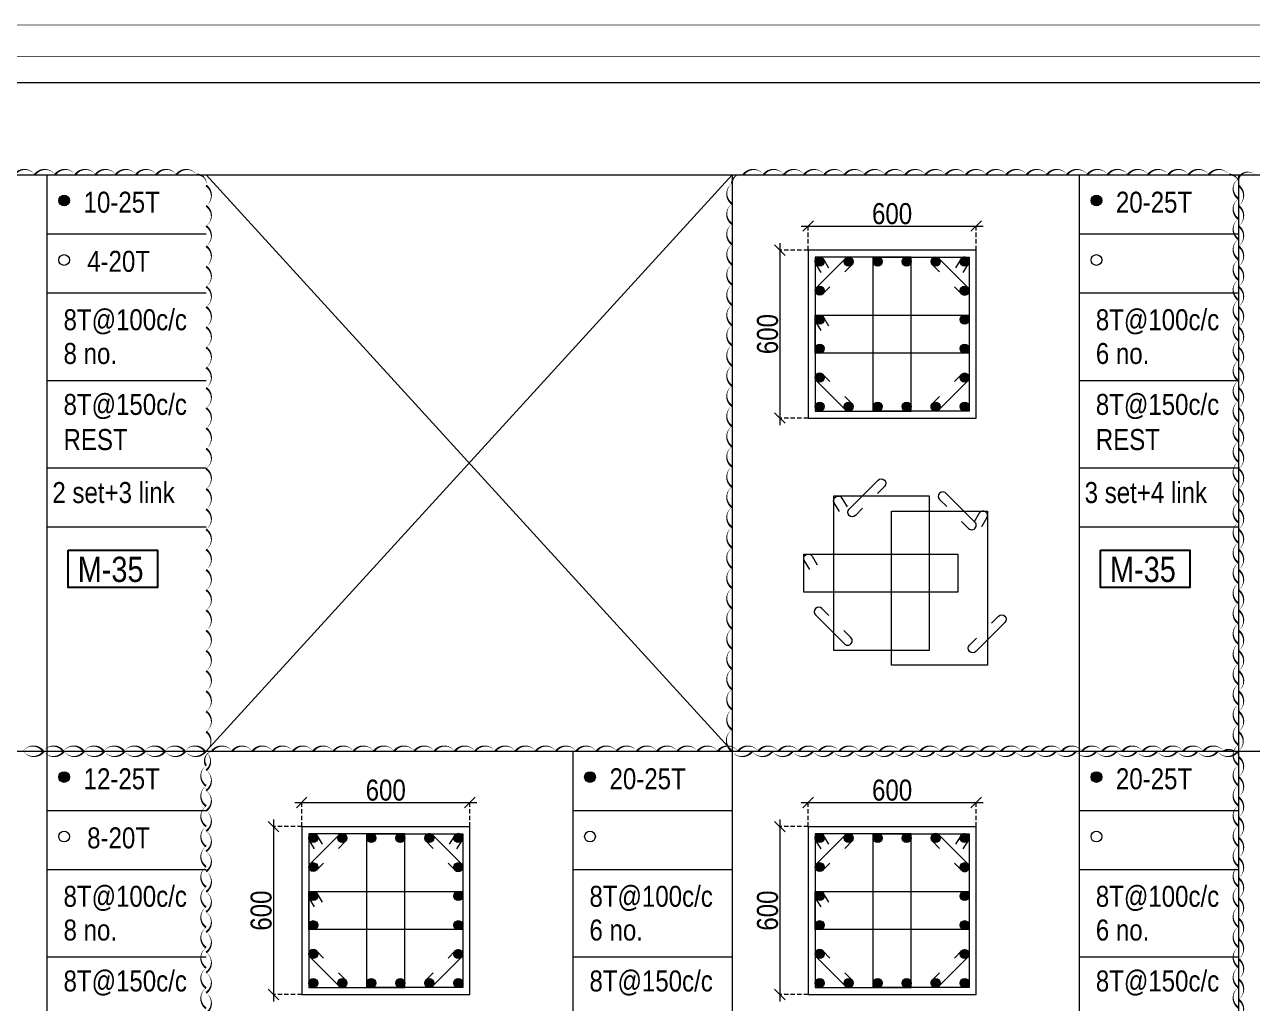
# Model space of a CAD drawing. Header units: millimetres. Extents: x 1112055 to 3390982, y -148532 to 766891.
# Drawn here: x 2247999 to 2265539, y 664612 to 678602 of the extents above; entities that cross this region are included whole.
import ezdxf
from ezdxf.enums import TextEntityAlignment as Align

# ---------------------------------------------------------------- set-up
doc = ezdxf.new("R2010")
doc.units = ezdxf.units.MM
doc.header["$PDMODE"] = 35
doc.header["$PDSIZE"] = -25
doc.linetypes.add('DASHED2', pattern=[0.375, 0.25, -0.125])
doc.linetypes.add('Hidden', pattern=[9.525, 6.35, -3.175])
for name, color, linetype, lineweight in [('B COL. SIZE DIM', 220, 'Continuous', 25), ('B COLSCH', 204, 'Continuous', 20), ('B COLUMN', 1, 'Hidden', 9), ('B P.C.C', 251, 'Continuous', 0), ('B STEEL', 34, 'Continuous', 15), ('B TITLE BLOCK', 250, 'Continuous', 0)]:
    doc.layers.add(name, color=color, linetype=linetype, lineweight=lineweight)
doc.layers.add('B TEXT', color=7, linetype='Continuous')
doc.styles.add('dim inside', font='romans.shx', dxfattribs={"width": 0.8, "height": 125})
doc.styles.add('SWINC', font='swissc.ttf')
doc.dimstyles.new('dim inside', dxfattribs={"dimtxt": 125, "dimasz": 100, "dimexe": 0, "dimexo": 0, "dimgap": 10, "dimtad": 0, "dimdec": 0, "dimzin": 0, "dimdsep": 46, "dimtxsty": 'dim inside', "dimblk": 'SMALL', "dimcen": 0.09, "dimadec": 0, "dimazin": 0, "dimtfac": 1, "dimtdec": 0, "dimtofl": 0, "dimtmove": 0, "dimatfit": 3, "dimfxl": 1, "dimtolj": 1, "dimtzin": 0, "dimarcsym": 2})

# ---------------------------------------------------------------- blocks, each defined once
blk = doc.blocks.new('_Oblique')
at = {"color": 0, "linetype": 'ByBlock', "lineweight": -2}
blk.add_line((-0.5, -0.5), (0.5, 0.5), dxfattribs=at)
blk = doc.blocks.new('*D3234')
at = {"layer": 'B COL. SIZE DIM', "color": 250, "lineweight": 9, "ltscale": 250, "transparency": 16777216}
blk.add_line((2251859, 667484), (2254459, 667484), dxfattribs=at)
at = {"layer": 'B COL. SIZE DIM', "color": 250, "linetype": 'DASHED2', "lineweight": 9, "ltscale": 250, "transparency": 16777216}
for p, q in [((2251959, 667139), (2251959, 667484)), ((2254359, 667139), (2254359, 667484))]:
    blk.add_line(p, q, dxfattribs=at)
at = {"layer": 'Defpoints', "color": 0, "transparency": 16777216}
for p in [(2254359, 667484), (2251959, 667139), (2254359, 667139)]:
    blk.add_point(p, dxfattribs=at)
at = {"layer": 'B COL. SIZE DIM', "color": 250, "lineweight": 9, "transparency": 16777216, "xscale": 150, "yscale": 150, "zscale": 150, "rotation": 180}
blk.add_blockref('_Oblique', (2251959, 667484), dxfattribs=at)
at = {"layer": 'B COL. SIZE DIM', "color": 250, "lineweight": 9, "transparency": 16777216, "xscale": 150, "yscale": 150, "zscale": 150}
blk.add_blockref('_Oblique', (2254359, 667484), dxfattribs=at)
at = {"layer": 'B COL. SIZE DIM', "color": 6, "transparency": 16777216, "insert": (2253159, 667659), "char_height": 300, "attachment_point": 5, "style": 'SWINC'}
blk.add_mtext('\\A1;600', dxfattribs=at)
blk = doc.blocks.new('*D3235')
at = {"layer": 'B COL. SIZE DIM', "color": 250, "lineweight": 9, "ltscale": 250, "transparency": 16777216}
blk.add_line((2251555, 667239), (2251555, 664639), dxfattribs=at)
at = {"layer": 'B COL. SIZE DIM', "color": 250, "linetype": 'DASHED2', "lineweight": 9, "ltscale": 250, "transparency": 16777216}
for p, q in [((2251959, 667139), (2251555, 667139)), ((2251959, 664739), (2251555, 664739))]:
    blk.add_line(p, q, dxfattribs=at)
at = {"layer": 'Defpoints', "color": 0, "transparency": 16777216}
for p in [(2251959, 667139), (2251555, 664739), (2251959, 664739)]:
    blk.add_point(p, dxfattribs=at)
at = {"layer": 'B COL. SIZE DIM', "color": 250, "lineweight": 9, "transparency": 16777216, "xscale": 150, "yscale": 150, "zscale": 150}
for p, rotation in [((2251555, 667139), 90), ((2251555, 664739), 270)]:
    blk.add_blockref('_Oblique', p, dxfattribs=dict(at, rotation=rotation))
at = {"layer": 'B COL. SIZE DIM', "color": 6, "transparency": 16777216, "insert": (2251380, 665939), "char_height": 300, "attachment_point": 5, "rotation": 90, "style": 'SWINC'}
blk.add_mtext('\\A1;600', dxfattribs=at)
blk = doc.blocks.new('*D3244')
at = {"layer": 'B COL. SIZE DIM', "color": 250, "lineweight": 9, "ltscale": 250, "transparency": 16777216}
blk.add_line((2259092, 667484), (2261692, 667484), dxfattribs=at)
at = {"layer": 'B COL. SIZE DIM', "color": 250, "linetype": 'DASHED2', "lineweight": 9, "ltscale": 250, "transparency": 16777216}
for p, q in [((2259192, 667139), (2259192, 667484)), ((2261592, 667139), (2261592, 667484))]:
    blk.add_line(p, q, dxfattribs=at)
at = {"layer": 'Defpoints', "color": 0, "transparency": 16777216}
for p in [(2261592, 667484), (2259192, 667139), (2261592, 667139)]:
    blk.add_point(p, dxfattribs=at)
at = {"layer": 'B COL. SIZE DIM', "color": 250, "lineweight": 9, "transparency": 16777216, "xscale": 150, "yscale": 150, "zscale": 150, "rotation": 180}
blk.add_blockref('_Oblique', (2259192, 667484), dxfattribs=at)
at = {"layer": 'B COL. SIZE DIM', "color": 250, "lineweight": 9, "transparency": 16777216, "xscale": 150, "yscale": 150, "zscale": 150}
blk.add_blockref('_Oblique', (2261592, 667484), dxfattribs=at)
at = {"layer": 'B COL. SIZE DIM', "color": 6, "transparency": 16777216, "insert": (2260392, 667659), "char_height": 300, "attachment_point": 5, "style": 'SWINC'}
blk.add_mtext('\\A1;600', dxfattribs=at)
blk = doc.blocks.new('*D3245')
at = {"layer": 'B COL. SIZE DIM', "color": 250, "lineweight": 9, "ltscale": 250, "transparency": 16777216}
blk.add_line((2258789, 667239), (2258789, 664639), dxfattribs=at)
at = {"layer": 'B COL. SIZE DIM', "color": 250, "linetype": 'DASHED2', "lineweight": 9, "ltscale": 250, "transparency": 16777216}
for p, q in [((2259192, 667139), (2258789, 667139)), ((2259192, 664739), (2258789, 664739))]:
    blk.add_line(p, q, dxfattribs=at)
at = {"layer": 'Defpoints', "color": 0, "transparency": 16777216}
for p in [(2259192, 667139), (2258789, 664739), (2259192, 664739)]:
    blk.add_point(p, dxfattribs=at)
at = {"layer": 'B COL. SIZE DIM', "color": 250, "lineweight": 9, "transparency": 16777216, "xscale": 150, "yscale": 150, "zscale": 150}
for p, rotation in [((2258789, 667139), 90), ((2258789, 664739), 270)]:
    blk.add_blockref('_Oblique', p, dxfattribs=dict(at, rotation=rotation))
at = {"layer": 'B COL. SIZE DIM', "color": 6, "transparency": 16777216, "insert": (2258614, 665939), "char_height": 300, "attachment_point": 5, "rotation": 90, "style": 'SWINC'}
blk.add_mtext('\\A1;600', dxfattribs=at)
blk = doc.blocks.new('*D3246')
at = {"layer": 'B COL. SIZE DIM', "color": 250, "lineweight": 9, "ltscale": 250, "transparency": 16777216}
blk.add_line((2259092, 675723), (2261692, 675723), dxfattribs=at)
at = {"layer": 'B COL. SIZE DIM', "color": 250, "linetype": 'DASHED2', "lineweight": 9, "ltscale": 250, "transparency": 16777216}
for p, q in [((2259192, 675378), (2259192, 675723)), ((2261592, 675378), (2261592, 675723))]:
    blk.add_line(p, q, dxfattribs=at)
at = {"layer": 'Defpoints', "color": 0, "transparency": 16777216}
for p in [(2261592, 675723), (2259192, 675378), (2261592, 675378)]:
    blk.add_point(p, dxfattribs=at)
at = {"layer": 'B COL. SIZE DIM', "color": 250, "lineweight": 9, "transparency": 16777216, "xscale": 150, "yscale": 150, "zscale": 150, "rotation": 180}
blk.add_blockref('_Oblique', (2259192, 675723), dxfattribs=at)
at = {"layer": 'B COL. SIZE DIM', "color": 250, "lineweight": 9, "transparency": 16777216, "xscale": 150, "yscale": 150, "zscale": 150}
blk.add_blockref('_Oblique', (2261592, 675723), dxfattribs=at)
at = {"layer": 'B COL. SIZE DIM', "color": 6, "transparency": 16777216, "insert": (2260392, 675898), "char_height": 300, "attachment_point": 5, "style": 'SWINC'}
blk.add_mtext('\\A1;600', dxfattribs=at)
blk = doc.blocks.new('*D3247')
at = {"layer": 'B COL. SIZE DIM', "color": 250, "lineweight": 9, "ltscale": 250, "transparency": 16777216}
blk.add_line((2258789, 675478), (2258789, 672878), dxfattribs=at)
at = {"layer": 'B COL. SIZE DIM', "color": 250, "linetype": 'DASHED2', "lineweight": 9, "ltscale": 250, "transparency": 16777216}
for p, q in [((2259192, 675378), (2258789, 675378)), ((2259192, 672978), (2258789, 672978))]:
    blk.add_line(p, q, dxfattribs=at)
at = {"layer": 'Defpoints', "color": 0, "transparency": 16777216}
for p in [(2259192, 675378), (2258789, 672978), (2259192, 672978)]:
    blk.add_point(p, dxfattribs=at)
at = {"layer": 'B COL. SIZE DIM', "color": 250, "lineweight": 9, "transparency": 16777216, "xscale": 150, "yscale": 150, "zscale": 150}
for p, rotation in [((2258789, 675378), 90), ((2258789, 672978), 270)]:
    blk.add_blockref('_Oblique', p, dxfattribs=dict(at, rotation=rotation))
at = {"layer": 'B COL. SIZE DIM', "color": 6, "transparency": 16777216, "insert": (2258614, 674178), "char_height": 300, "attachment_point": 5, "rotation": 90, "style": 'SWINC'}
blk.add_mtext('\\A1;600', dxfattribs=at)

msp = doc.modelspace()

# ---------------------------------------------------------------- hatches: boundary and pattern name
at = {"layer": 'B STEEL', "lineweight": 9, "ltscale": 0.5}
h = msp.add_hatch(color=34, dxfattribs=at)
edge = h.paths.add_edge_path()
edge.add_arc((2248564.7, 676087.6), 76.8, 0, 360)
h = msp.add_hatch(color=34, dxfattribs=at)
edge = h.paths.add_edge_path()
edge.add_arc((2263310.8, 676087.6), 76.8, 0, 360)
h = msp.add_hatch(color=34, dxfattribs=at)
edge = h.paths.add_edge_path()
edge.add_arc((2259356.4, 675214.5), 64, 0, 360)
h = msp.add_hatch(color=34, dxfattribs=at)
edge = h.paths.add_edge_path()
edge.add_arc((2259770.8, 675214.5), 64, 180, 540, ccw=False)
at = {"layer": 'B STEEL'}
h = msp.add_hatch(color=34, dxfattribs=at)
edge = h.paths.add_edge_path()
edge.add_arc((2260185.2, 675214.5), 64, 0, 360)
h = msp.add_hatch(color=34, dxfattribs=at)
edge = h.paths.add_edge_path()
edge.add_arc((2260599.6, 675214.5), 64, 0, 360)
at = {"layer": 'B STEEL', "lineweight": 9, "ltscale": 0.5}
h = msp.add_hatch(color=34, dxfattribs=at)
edge = h.paths.add_edge_path()
edge.add_arc((2261014, 675214.5), 64, 180, 540, ccw=False)
h = msp.add_hatch(color=34, dxfattribs=at)
edge = h.paths.add_edge_path()
edge.add_arc((2261428.4, 675214.5), 64, 180, 540, ccw=False)
h = msp.add_hatch(color=34, dxfattribs=at)
edge = h.paths.add_edge_path()
edge.add_arc((2259356.4, 674800.1), 64, 0, 360)
h = msp.add_hatch(color=34, dxfattribs=at)
edge = h.paths.add_edge_path()
edge.add_arc((2261428.4, 674800.1), 64, 180, 540, ccw=False)
at = {"layer": 'B STEEL'}
h = msp.add_hatch(color=34, dxfattribs=at)
edge = h.paths.add_edge_path()
edge.add_arc((2259356.4, 674385.7), 64, 0, 360)
h = msp.add_hatch(color=34, dxfattribs=at)
edge = h.paths.add_edge_path()
edge.add_arc((2261428.4, 674385.7), 64, 0, 360)
h = msp.add_hatch(color=34, dxfattribs=at)
edge = h.paths.add_edge_path()
edge.add_arc((2259356.4, 673971.3), 64, 0, 360)
h = msp.add_hatch(color=34, dxfattribs=at)
edge = h.paths.add_edge_path()
edge.add_arc((2261428.4, 673971.3), 64, 0, 360)
at = {"layer": 'B STEEL', "lineweight": 9, "ltscale": 0.5}
h = msp.add_hatch(color=34, dxfattribs=at)
edge = h.paths.add_edge_path()
edge.add_arc((2259356.4, 673556.9), 64, 0, 360)
h = msp.add_hatch(color=34, dxfattribs=at)
edge = h.paths.add_edge_path()
edge.add_arc((2261428.4, 673556.9), 64, 180, 540, ccw=False)
h = msp.add_hatch(color=34, dxfattribs=at)
edge = h.paths.add_edge_path()
edge.add_arc((2259356.4, 673142.5), 64, 0, 360, ccw=False)
h = msp.add_hatch(color=34, dxfattribs=at)
edge = h.paths.add_edge_path()
edge.add_arc((2259770.8, 673142.5), 64, -180, 180)
at = {"layer": 'B STEEL'}
h = msp.add_hatch(color=34, dxfattribs=at)
edge = h.paths.add_edge_path()
edge.add_arc((2260185.2, 673142.5), 64, 0, 360)
h = msp.add_hatch(color=34, dxfattribs=at)
edge = h.paths.add_edge_path()
edge.add_arc((2260599.6, 673142.5), 64, 0, 360)
at = {"layer": 'B STEEL', "lineweight": 9, "ltscale": 0.5}
h = msp.add_hatch(color=34, dxfattribs=at)
edge = h.paths.add_edge_path()
edge.add_arc((2261014, 673142.5), 64, -180, 180)
h = msp.add_hatch(color=34, dxfattribs=at)
edge = h.paths.add_edge_path()
edge.add_arc((2261428.4, 673142.5), 64, -180, 180)
h = msp.add_hatch(color=34, dxfattribs=at)
edge = h.paths.add_edge_path()
edge.add_arc((2248564.7, 667847.8), 76.8, 0, 360)
h = msp.add_hatch(color=34, dxfattribs=at)
edge = h.paths.add_edge_path()
edge.add_arc((2256077.2, 667847.8), 76.8, 0, 360)
h = msp.add_hatch(color=34, dxfattribs=at)
edge = h.paths.add_edge_path()
edge.add_arc((2263310.8, 667847.8), 76.8, 0, 360)
h = msp.add_hatch(color=34, dxfattribs=at)
edge = h.paths.add_edge_path()
edge.add_arc((2252122.9, 666974.6), 64, 0, 360)
h = msp.add_hatch(color=34, dxfattribs=at)
edge = h.paths.add_edge_path()
edge.add_arc((2252537.3, 666974.6), 64, 180, 540, ccw=False)
at = {"layer": 'B STEEL'}
h = msp.add_hatch(color=34, dxfattribs=at)
edge = h.paths.add_edge_path()
edge.add_arc((2252951.7, 666974.6), 64, 0, 360)
h = msp.add_hatch(color=34, dxfattribs=at)
edge = h.paths.add_edge_path()
edge.add_arc((2253366.1, 666974.6), 64, 0, 360)
at = {"layer": 'B STEEL', "lineweight": 9, "ltscale": 0.5}
h = msp.add_hatch(color=34, dxfattribs=at)
edge = h.paths.add_edge_path()
edge.add_arc((2253780.4, 666974.6), 64, 180, 540, ccw=False)
h = msp.add_hatch(color=34, dxfattribs=at)
edge = h.paths.add_edge_path()
edge.add_arc((2254194.8, 666974.6), 64, 180, 540, ccw=False)
h = msp.add_hatch(color=34, dxfattribs=at)
edge = h.paths.add_edge_path()
edge.add_arc((2259356.4, 666974.6), 64, 0, 360)
h = msp.add_hatch(color=34, dxfattribs=at)
edge = h.paths.add_edge_path()
edge.add_arc((2259770.8, 666974.6), 64, 180, 540, ccw=False)
at = {"layer": 'B STEEL'}
h = msp.add_hatch(color=34, dxfattribs=at)
edge = h.paths.add_edge_path()
edge.add_arc((2260185.2, 666974.6), 64, 0, 360)
h = msp.add_hatch(color=34, dxfattribs=at)
edge = h.paths.add_edge_path()
edge.add_arc((2260599.6, 666974.6), 64, 0, 360)
at = {"layer": 'B STEEL', "lineweight": 9, "ltscale": 0.5}
h = msp.add_hatch(color=34, dxfattribs=at)
edge = h.paths.add_edge_path()
edge.add_arc((2261014, 666974.6), 64, 180, 540, ccw=False)
h = msp.add_hatch(color=34, dxfattribs=at)
edge = h.paths.add_edge_path()
edge.add_arc((2261428.4, 666974.6), 64, 180, 540, ccw=False)
h = msp.add_hatch(color=34, dxfattribs=at)
edge = h.paths.add_edge_path()
edge.add_arc((2252122.9, 666560.2), 64, 0, 360)
h = msp.add_hatch(color=34, dxfattribs=at)
edge = h.paths.add_edge_path()
edge.add_arc((2254194.8, 666560.2), 64, 180, 540, ccw=False)
h = msp.add_hatch(color=34, dxfattribs=at)
edge = h.paths.add_edge_path()
edge.add_arc((2259356.4, 666560.2), 64, 0, 360)
h = msp.add_hatch(color=34, dxfattribs=at)
edge = h.paths.add_edge_path()
edge.add_arc((2261428.4, 666560.2), 64, 180, 540, ccw=False)
at = {"layer": 'B STEEL'}
h = msp.add_hatch(color=34, dxfattribs=at)
edge = h.paths.add_edge_path()
edge.add_arc((2252122.9, 666145.8), 64, 0, 360)
h = msp.add_hatch(color=34, dxfattribs=at)
edge = h.paths.add_edge_path()
edge.add_arc((2254194.8, 666145.8), 64, 0, 360)
h = msp.add_hatch(color=34, dxfattribs=at)
edge = h.paths.add_edge_path()
edge.add_arc((2259356.4, 666145.8), 64, 0, 360)
h = msp.add_hatch(color=34, dxfattribs=at)
edge = h.paths.add_edge_path()
edge.add_arc((2261428.4, 666145.8), 64, 0, 360)
h = msp.add_hatch(color=34, dxfattribs=at)
edge = h.paths.add_edge_path()
edge.add_arc((2252122.9, 665731.4), 64, 0, 360)
h = msp.add_hatch(color=34, dxfattribs=at)
edge = h.paths.add_edge_path()
edge.add_arc((2254194.8, 665731.4), 64, 0, 360)
h = msp.add_hatch(color=34, dxfattribs=at)
edge = h.paths.add_edge_path()
edge.add_arc((2259356.4, 665731.4), 64, 0, 360)
h = msp.add_hatch(color=34, dxfattribs=at)
edge = h.paths.add_edge_path()
edge.add_arc((2261428.4, 665731.4), 64, 0, 360)
at = {"layer": 'B STEEL', "lineweight": 9, "ltscale": 0.5}
h = msp.add_hatch(color=34, dxfattribs=at)
edge = h.paths.add_edge_path()
edge.add_arc((2252122.9, 665317), 64, 0, 360)
h = msp.add_hatch(color=34, dxfattribs=at)
edge = h.paths.add_edge_path()
edge.add_arc((2254194.8, 665317), 64, 180, 540, ccw=False)
h = msp.add_hatch(color=34, dxfattribs=at)
edge = h.paths.add_edge_path()
edge.add_arc((2259356.4, 665317), 64, 0, 360)
h = msp.add_hatch(color=34, dxfattribs=at)
edge = h.paths.add_edge_path()
edge.add_arc((2261428.4, 665317), 64, 180, 540, ccw=False)
h = msp.add_hatch(color=34, dxfattribs=at)
edge = h.paths.add_edge_path()
edge.add_arc((2252122.9, 664902.7), 64, 0, 360, ccw=False)
h = msp.add_hatch(color=34, dxfattribs=at)
edge = h.paths.add_edge_path()
edge.add_arc((2252537.3, 664902.7), 64, -180, 180)
at = {"layer": 'B STEEL'}
h = msp.add_hatch(color=34, dxfattribs=at)
edge = h.paths.add_edge_path()
edge.add_arc((2252951.7, 664902.7), 64, 0, 360)
h = msp.add_hatch(color=34, dxfattribs=at)
edge = h.paths.add_edge_path()
edge.add_arc((2253366.1, 664902.7), 64, 0, 360)
at = {"layer": 'B STEEL', "lineweight": 9, "ltscale": 0.5}
h = msp.add_hatch(color=34, dxfattribs=at)
edge = h.paths.add_edge_path()
edge.add_arc((2253780.4, 664902.7), 64, -180, 180)
h = msp.add_hatch(color=34, dxfattribs=at)
edge = h.paths.add_edge_path()
edge.add_arc((2254194.8, 664902.7), 64, -180, 180)
h = msp.add_hatch(color=34, dxfattribs=at)
edge = h.paths.add_edge_path()
edge.add_arc((2259356.4, 664902.7), 64, 0, 360, ccw=False)
h = msp.add_hatch(color=34, dxfattribs=at)
edge = h.paths.add_edge_path()
edge.add_arc((2259770.8, 664902.7), 64, -180, 180)
at = {"layer": 'B STEEL'}
h = msp.add_hatch(color=34, dxfattribs=at)
edge = h.paths.add_edge_path()
edge.add_arc((2260185.2, 664902.7), 64, 0, 360)
h = msp.add_hatch(color=34, dxfattribs=at)
edge = h.paths.add_edge_path()
edge.add_arc((2260599.6, 664902.7), 64, 0, 360)
at = {"layer": 'B STEEL', "lineweight": 9, "ltscale": 0.5}
h = msp.add_hatch(color=34, dxfattribs=at)
edge = h.paths.add_edge_path()
edge.add_arc((2261014, 664902.7), 64, -180, 180)
h = msp.add_hatch(color=34, dxfattribs=at)
edge = h.paths.add_edge_path()
edge.add_arc((2261428.4, 664902.7), 64, -180, 180)

# ---------------------------------------------------------------- linework, layer by layer
at = {"layer": 'B COLSCH', "color": 250, "lineweight": 0}
for p, q in [((2203002.6, 677775), (2375997.6, 677775)), ((2203002.6, 676456), (2375997.6, 676456)), ((2248318.4, 676456), (2248318.4, 627016.9)), ((2250592.8, 668216.1), (2258105.3, 676456)), ((2258105.3, 668216.1), (2250592.8, 676456)), ((2258105.3, 676456), (2258105.3, 618141.8)), ((2263064.5, 676456), (2263064.5, 627016.9)), ((2265338.9, 676456), (2265338.9, 618141.8)), ((2248318.4, 675611), (2250592.8, 675611)), ((2263064.5, 675611), (2265338.9, 675611)), ((2248318.4, 674766), (2250592.8, 674766)), ((2263064.5, 674766), (2265338.9, 674766)), ((2248318.4, 673516.2), (2250592.8, 673516.2)), ((2263064.5, 673516.2), (2265338.9, 673516.2)), ((2248318.4, 672266.4), (2250592.8, 672266.4)), ((2263064.5, 672266.4), (2265338.9, 672266.4)), ((2248318.4, 671421.4), (2250592.8, 671421.4)), ((2263064.5, 671421.4), (2265338.9, 671421.4)), ((2203002.6, 668216.1), (2375997.6, 668216.1)), ((2255830.9, 668216.1), (2255830.9, 627016.9)), ((2248318.4, 667371.1), (2250592.8, 667371.1)), ((2255830.9, 667371.1), (2258105.3, 667371.1)), ((2263064.5, 667371.1), (2265338.9, 667371.1)), ((2248318.4, 666526.1), (2250592.8, 666526.1)), ((2255830.9, 666526.1), (2258105.3, 666526.1)), ((2263064.5, 666526.1), (2265338.9, 666526.1)), ((2248318.4, 665276.3), (2250592.8, 665276.3)), ((2255830.9, 665276.3), (2258105.3, 665276.3)), ((2263064.5, 665276.3), (2265338.9, 665276.3))]:
    msp.add_line(p, q, dxfattribs=at)
at = {"layer": 'B COLUMN', "color": 1, "linetype": 'ByBlock', "lineweight": 20}
for points in [[(2259192.4, 672978.5), (2261592.4, 672978.5), (2261592.4, 675378.5), (2259192.4, 675378.5)], [(2251958.9, 664738.6), (2254358.9, 664738.6), (2254358.9, 667138.6), (2251958.9, 667138.6)], [(2259192.4, 664738.6), (2261592.4, 664738.6), (2261592.4, 667138.6), (2259192.4, 667138.6)]]:
    msp.add_lwpolyline(points, close=True, dxfattribs=at)
at = {"layer": 'B P.C.C', "color": 3, "lineweight": 0}
for points in [[(2247983.7, 668216.1, 0, 28.9, 0.5205671), (2248272.8, 668216.1, 0, 28.9, 0.5205671), (2248561.8, 668216.1, 0, 28.9, 0.5205671), (2248850.8, 668216.1, 0, 28.9, 0.5205671), (2249139.9, 668216.1, 0, 28.9, 0.5205671), (2249428.9, 668216.1, 0, 28.9, 0.5205671), (2249717.9, 668216.1, 0, 28.9, 0.5205671), (2250007, 668216.1, 0, 28.9, 0.5205671), (2250296, 668216.1, 0, 28.9, 0.5205671), (2250585, 668216.1, 0, 28.9, 0.5205671), (2250592.8, 668497.3, 0, 28.9, 0.5205671), (2250592.8, 668786.4, 0, 28.9, 0.5205671), (2250592.8, 669075.4, 0, 28.9, 0.5205671), (2250592.8, 669364.4, 0, 28.9, 0.5205671), (2250592.8, 669653.5, 0, 28.9, 0.5205671), (2250592.8, 669942.5, 0, 28.9, 0.5205671), (2250592.8, 670231.5, 0, 28.9, 0.5205671), (2250592.8, 670520.6, 0, 28.9, 0.5205671), (2250592.8, 670809.6, 0, 28.9, 0.5205671), (2250592.8, 671098.6, 0, 28.9, 0.5205671), (2250592.8, 671387.6, 0, 28.9, 0.5205671), (2250592.8, 671676.7, 0, 28.9, 0.5205671), (2250592.8, 671965.7, 0, 28.9, 0.5205671), (2250592.8, 672254.7, 0, 28.9, 0.5205671), (2250592.8, 672543.8, 0, 28.9, 0.5205671), (2250592.8, 672832.8, 0, 28.9, 0.5205671), (2250592.8, 673121.8, 0, 28.9, 0.5205671), (2250592.8, 673410.9, 0, 28.9, 0.5205671), (2250592.8, 673699.9, 0, 28.9, 0.5205671), (2250592.8, 673988.9, 0, 28.9, 0.5205671), (2250592.8, 674277.9, 0, 28.9, 0.5205671), (2250592.8, 674567, 0, 28.9, 0.5205671), (2250592.8, 674856, 0, 28.9, 0.5205671), (2250592.8, 675145, 0, 28.9, 0.5205671), (2250592.8, 675434.1, 0, 28.9, 0.5205671), (2250592.8, 675723.1, 0, 28.9, 0.5205671), (2250592.8, 676012.1, 0, 28.9, 0.5205671), (2250592.8, 676301.1, 0, 28.9, 0.5205671), (2250458.6, 676456, 0, 28.9, 0.5205671), (2250169.6, 676456, 0, 28.9, 0.5205671), (2249880.5, 676456, 0, 28.9, 0.5205671), (2249591.5, 676456, 0, 28.9, 0.5205671), (2249302.5, 676456, 0, 28.9, 0.5205671), (2249013.4, 676456, 0, 28.9, 0.5205671), (2248724.4, 676456, 0, 28.9, 0.5205671), (2248435.4, 676456, 0, 28.9, 0.5205671), (2248146.3, 676456, 0, 28.9, 0.5205671), (2247857.3, 676456, 0, 28.9, 0.5205671)], [(2265573.6, 676456, 0, 28.9, 0.5205671), (2265338.9, 676401.7, 0, 28.9, 0.5205671), (2265338.9, 676112.7, 0, 28.9, 0.5205671), (2265338.9, 675823.6, 0, 28.9, 0.5205671), (2265338.9, 675534.6, 0, 28.9, 0.5205671), (2265338.9, 675245.6, 0, 28.9, 0.5205671), (2265338.9, 674956.5, 0, 28.9, 0.5205671), (2265338.9, 674667.5, 0, 28.9, 0.5205671), (2265338.9, 674378.5, 0, 28.9, 0.5205671), (2265338.9, 674089.4, 0, 28.9, 0.5205671), (2265338.9, 673800.4, 0, 28.9, 0.5205671), (2265338.9, 673511.4, 0, 28.9, 0.5205671), (2265338.9, 673222.4, 0, 28.9, 0.5205671), (2265338.9, 672933.3, 0, 28.9, 0.5205671), (2265338.9, 672644.3, 0, 28.9, 0.5205671), (2265338.9, 672355.3, 0, 28.9, 0.5205671), (2265338.9, 672066.2, 0, 28.9, 0.5205671), (2265338.9, 671777.2, 0, 28.9, 0.5205671), (2265338.9, 671488.2, 0, 28.9, 0.5205671), (2265338.9, 671199.1, 0, 28.9, 0.5205671), (2265338.9, 670910.1, 0, 28.9, 0.5205671), (2265338.9, 670621.1, 0, 28.9, 0.5205671), (2265338.9, 670332.1, 0, 28.9, 0.5205671), (2265338.9, 670043, 0, 28.9, 0.5205671), (2265338.9, 669754, 0, 28.9, 0.5205671), (2265338.9, 669465, 0, 28.9, 0.5205671), (2265338.9, 669175.9, 0, 28.9, 0.5205671), (2265338.9, 668886.9, 0, 28.9, 0.5205671), (2265338.9, 668597.9, 0, 28.9, 0.5205671), (2265338.9, 668308.8, 0, 28.9, 0.5205671), (2265338.9, 668019.8, 0, 28.9, 0.5205671), (2265338.9, 667730.8, 0, 28.9, 0.5205671), (2265338.9, 667441.8, 0, 28.9, 0.5205671), (2265338.9, 667152.7, 0, 28.9, 0.5205671), (2265338.9, 666863.7, 0, 28.9, 0.5205671), (2265338.9, 666574.7, 0, 28.9, 0.5205671), (2265338.9, 666285.6, 0, 28.9, 0.5205671), (2265338.9, 665996.6, 0, 28.9, 0.5205671), (2265338.9, 665707.6, 0, 28.9, 0.5205671), (2265338.9, 665418.5, 0, 28.9, 0.5205671), (2265338.9, 665129.5, 0, 28.9, 0.5205671), (2265338.9, 664840.5, 0, 28.9, 0.5205671), (2265338.9, 664551.5, 0, 28.9, 0.5205671)], [(2247976, 668216.1, 0, 28.9, -0.5205671), (2248265, 668216.1, 0, 28.9, -0.5205671), (2248554, 668216.1, 0, 28.9, -0.5205671), (2248843, 668216.1, 0, 28.9, -0.5205671), (2249132.1, 668216.1, 0, 28.9, -0.5205671), (2249421.1, 668216.1, 0, 28.9, -0.5205671), (2249710.1, 668216.1, 0, 28.9, -0.5205671), (2249999.2, 668216.1, 0, 28.9, -0.5205671), (2250288.2, 668216.1, 0, 28.9, -0.5205671), (2250577.2, 668216.1, 0, 28.9, -0.5205671), (2250592.8, 667942.7, 0, 28.9, -0.5205671), (2250592.8, 667653.6, 0, 28.9, -0.5205671), (2250592.8, 667364.6, 0, 28.9, -0.5205671), (2250592.8, 667075.6, 0, 28.9, -0.5205671), (2250592.8, 666786.5, 0, 28.9, -0.5205671), (2250592.8, 666497.5, 0, 28.9, -0.5205671), (2250592.8, 666208.5, 0, 28.9, -0.5205671), (2250592.8, 665919.5, 0, 28.9, -0.5205671), (2250592.8, 665630.4, 0, 28.9, -0.5205671), (2250592.8, 665341.4, 0, 28.9, -0.5205671), (2250592.8, 665052.4, 0, 28.9, -0.5205671), (2250592.8, 664763.3, 0, 28.9, -0.5205671), (2250592.8, 664474.3, 0, 28.9, -0.5205671)], [(2265338.9, 664381, 0, 28.9, 0.5205671), (2265338.9, 664670, 0, 28.9, 0.5205671), (2265338.9, 664959.1, 0, 28.9, 0.5205671), (2265338.9, 665248.1, 0, 28.9, 0.5205671), (2265338.9, 665537.1, 0, 28.9, 0.5205671), (2265338.9, 665826.2, 0, 28.9, 0.5205671), (2265338.9, 666115.2, 0, 28.9, 0.5205671), (2265338.9, 666404.2, 0, 28.9, 0.5205671), (2265338.9, 666693.3, 0, 28.9, 0.5205671), (2265338.9, 666982.3, 0, 28.9, 0.5205671), (2265338.9, 667271.3, 0, 28.9, 0.5205671), (2265338.9, 667560.3, 0, 28.9, 0.5205671), (2265338.9, 667849.4, 0, 28.9, 0.5205671), (2265338.9, 668138.4, 0, 28.9, 0.5205671), (2265127.5, 668216.1, 0, 28.9, 0.5205671), (2264838.5, 668216.1, 0, 28.9, 0.5205671), (2264549.5, 668216.1, 0, 28.9, 0.5205671), (2264260.5, 668216.1, 0, 28.9, 0.5205671), (2263971.4, 668216.1, 0, 28.9, 0.5205671), (2263682.4, 668216.1, 0, 28.9, 0.5205671), (2263393.4, 668216.1, 0, 28.9, 0.5205671), (2263104.3, 668216.1, 0, 28.9, 0.5205671), (2262815.3, 668216.1, 0, 28.9, 0.5205671), (2262526.3, 668216.1, 0, 28.9, 0.5205671), (2262237.2, 668216.1, 0, 28.9, 0.5205671), (2261948.2, 668216.1, 0, 28.9, 0.5205671), (2261659.2, 668216.1, 0, 28.9, 0.5205671), (2261370.2, 668216.1, 0, 28.9, 0.5205671), (2261081.1, 668216.1, 0, 28.9, 0.5205671), (2260792.1, 668216.1, 0, 28.9, 0.5205671), (2260503.1, 668216.1, 0, 28.9, 0.5205671), (2260214, 668216.1, 0, 28.9, 0.5205671), (2259925, 668216.1, 0, 28.9, 0.5205671), (2259636, 668216.1, 0, 28.9, 0.5205671), (2259346.9, 668216.1, 0, 28.9, 0.5205671), (2259057.9, 668216.1, 0, 28.9, 0.5205671), (2258768.9, 668216.1, 0, 28.9, 0.5205671), (2258479.9, 668216.1, 0, 28.9, 0.5205671), (2258190.8, 668216.1, 0, 28.9, 0.5205671), (2257901.8, 668216.1, 0, 28.9, 0.5205671), (2257612.8, 668216.1, 0, 28.9, 0.5205671), (2257323.7, 668216.1, 0, 28.9, 0.5205671), (2257034.7, 668216.1, 0, 28.9, 0.5205671), (2256745.7, 668216.1, 0, 28.9, 0.5205671), (2256456.6, 668216.1, 0, 28.9, 0.5205671), (2256167.6, 668216.1, 0, 28.9, 0.5205671), (2255878.6, 668216.1, 0, 28.9, 0.5205671), (2255589.6, 668216.1, 0, 28.9, 0.5205671), (2255300.5, 668216.1, 0, 28.9, 0.5205671), (2255011.5, 668216.1, 0, 28.9, 0.5205671), (2254722.5, 668216.1, 0, 28.9, 0.5205671), (2254433.4, 668216.1, 0, 28.9, 0.5205671), (2254144.4, 668216.1, 0, 28.9, 0.5205671), (2253855.4, 668216.1, 0, 28.9, 0.5205671), (2253566.3, 668216.1, 0, 28.9, 0.5205671), (2253277.3, 668216.1, 0, 28.9, 0.5205671), (2252988.3, 668216.1, 0, 28.9, 0.5205671), (2252699.3, 668216.1, 0, 28.9, 0.5205671), (2252410.2, 668216.1, 0, 28.9, 0.5205671), (2252121.2, 668216.1, 0, 28.9, 0.5205671), (2251832.2, 668216.1, 0, 28.9, 0.5205671), (2251543.1, 668216.1, 0, 28.9, 0.5205671), (2251254.1, 668216.1, 0, 28.9, 0.5205671), (2250965.1, 668216.1, 0, 28.9, 0.5205671), (2250676, 668216.1, 0, 28.9, 0.5205671), (2250592.8, 668010.3, 0, 28.9, 0.5205671), (2250592.8, 667721.3, 0, 28.9, 0.5205671), (2250592.8, 667432.3, 0, 28.9, 0.5205671), (2250592.8, 667143.2, 0, 28.9, 0.5205671), (2250592.8, 666854.2, 0, 28.9, 0.5205671), (2250592.8, 666565.2, 0, 28.9, 0.5205671), (2250592.8, 666276.1, 0, 28.9, 0.5205671), (2250592.8, 665987.1, 0, 28.9, 0.5205671), (2250592.8, 665698.1, 0, 28.9, 0.5205671), (2250592.8, 665409, 0, 28.9, 0.5205671), (2250592.8, 665120, 0, 28.9, 0.5205671), (2250592.8, 664831, 0, 28.9, 0.5205671), (2250592.8, 664542, 0, 28.9, 0.5205671)]]:
    msp.add_lwpolyline(points, format="xyseb", dxfattribs=at)
msp.add_lwpolyline([(2258105.3, 668216.1, 0, 28.9, 0.5205671), (2258394.4, 668216.1, 0, 28.9, 0.5205671), (2258683.4, 668216.1, 0, 28.9, 0.5205671), (2258972.4, 668216.1, 0, 28.9, 0.5205671), (2259261.5, 668216.1, 0, 28.9, 0.5205671), (2259550.5, 668216.1, 0, 28.9, 0.5205671), (2259839.5, 668216.1, 0, 28.9, 0.5205671), (2260128.5, 668216.1, 0, 28.9, 0.5205671), (2260417.6, 668216.1, 0, 28.9, 0.5205671), (2260706.6, 668216.1, 0, 28.9, 0.5205671), (2260995.6, 668216.1, 0, 28.9, 0.5205671), (2261284.7, 668216.1, 0, 28.9, 0.5205671), (2261573.7, 668216.1, 0, 28.9, 0.5205671), (2261862.7, 668216.1, 0, 28.9, 0.5205671), (2262151.8, 668216.1, 0, 28.9, 0.5205671), (2262440.8, 668216.1, 0, 28.9, 0.5205671), (2262729.8, 668216.1, 0, 28.9, 0.5205671), (2263018.8, 668216.1, 0, 28.9, 0.5205671), (2263307.9, 668216.1, 0, 28.9, 0.5205671), (2263596.9, 668216.1, 0, 28.9, 0.5205671), (2263885.9, 668216.1, 0, 28.9, 0.5205671), (2264175, 668216.1, 0, 28.9, 0.5205671), (2264464, 668216.1, 0, 28.9, 0.5205671), (2264753, 668216.1, 0, 28.9, 0.5205671), (2265042.1, 668216.1, 0, 28.9, 0.5205671), (2265331.1, 668216.1, 0, 28.9, 0.5205671), (2265338.9, 668497.3, 0, 28.9, 0.5205671), (2265338.9, 668786.4, 0, 28.9, 0.5205671), (2265338.9, 669075.4, 0, 28.9, 0.5205671), (2265338.9, 669364.4, 0, 28.9, 0.5205671), (2265338.9, 669653.5, 0, 28.9, 0.5205671), (2265338.9, 669942.5, 0, 28.9, 0.5205671), (2265338.9, 670231.5, 0, 28.9, 0.5205671), (2265338.9, 670520.6, 0, 28.9, 0.5205671), (2265338.9, 670809.6, 0, 28.9, 0.5205671), (2265338.9, 671098.6, 0, 28.9, 0.5205671), (2265338.9, 671387.6, 0, 28.9, 0.5205671), (2265338.9, 671676.7, 0, 28.9, 0.5205671), (2265338.9, 671965.7, 0, 28.9, 0.5205671), (2265338.9, 672254.7, 0, 28.9, 0.5205671), (2265338.9, 672543.8, 0, 28.9, 0.5205671), (2265338.9, 672832.8, 0, 28.9, 0.5205671), (2265338.9, 673121.8, 0, 28.9, 0.5205671), (2265338.9, 673410.9, 0, 28.9, 0.5205671), (2265338.9, 673699.9, 0, 28.9, 0.5205671), (2265338.9, 673988.9, 0, 28.9, 0.5205671), (2265338.9, 674277.9, 0, 28.9, 0.5205671), (2265338.9, 674567, 0, 28.9, 0.5205671), (2265338.9, 674856, 0, 28.9, 0.5205671), (2265338.9, 675145, 0, 28.9, 0.5205671), (2265338.9, 675434.1, 0, 28.9, 0.5205671), (2265338.9, 675723.1, 0, 28.9, 0.5205671), (2265338.9, 676012.1, 0, 28.9, 0.5205671), (2265338.9, 676301.1, 0, 28.9, 0.5205671), (2265204.6, 676456, 0, 28.9, 0.5205671), (2264915.6, 676456, 0, 28.9, 0.5205671), (2264626.6, 676456, 0, 28.9, 0.5205671), (2264337.6, 676456, 0, 28.9, 0.5205671), (2264048.5, 676456, 0, 28.9, 0.5205671), (2263759.5, 676456, 0, 28.9, 0.5205671), (2263470.5, 676456, 0, 28.9, 0.5205671), (2263181.4, 676456, 0, 28.9, 0.5205671), (2262892.4, 676456, 0, 28.9, 0.5205671), (2262603.4, 676456, 0, 28.9, 0.5205671), (2262314.3, 676456, 0, 28.9, 0.5205671), (2262025.3, 676456, 0, 28.9, 0.5205671), (2261736.3, 676456, 0, 28.9, 0.5205671), (2261447.3, 676456, 0, 28.9, 0.5205671), (2261158.2, 676456, 0, 28.9, 0.5205671), (2260869.2, 676456, 0, 28.9, 0.5205671), (2260580.2, 676456, 0, 28.9, 0.5205671), (2260291.1, 676456, 0, 28.9, 0.5205671), (2260002.1, 676456, 0, 28.9, 0.5205671), (2259713.1, 676456, 0, 28.9, 0.5205671), (2259424, 676456, 0, 28.9, 0.5205671), (2259135, 676456, 0, 28.9, 0.5205671), (2258846, 676456, 0, 28.9, 0.5205671), (2258557, 676456, 0, 28.9, 0.5205671), (2258267.9, 676456, 0, 28.9, 0.5205671), (2258105.3, 676329.5, 0, 28.9, 0.5205671), (2258105.3, 676040.5, 0, 28.9, 0.5205671), (2258105.3, 675751.5, 0, 28.9, 0.5205671), (2258105.3, 675462.4, 0, 28.9, 0.5205671), (2258105.3, 675173.4, 0, 28.9, 0.5205671), (2258105.3, 674884.4, 0, 28.9, 0.5205671), (2258105.3, 674595.3, 0, 28.9, 0.5205671), (2258105.3, 674306.3, 0, 28.9, 0.5205671), (2258105.3, 674017.3, 0, 28.9, 0.5205671), (2258105.3, 673728.2, 0, 28.9, 0.5205671), (2258105.3, 673439.2, 0, 28.9, 0.5205671), (2258105.3, 673150.2, 0, 28.9, 0.5205671), (2258105.3, 672861.2, 0, 28.9, 0.5205671), (2258105.3, 672572.1, 0, 28.9, 0.5205671), (2258105.3, 672283.1, 0, 28.9, 0.5205671), (2258105.3, 671994.1, 0, 28.9, 0.5205671), (2258105.3, 671705, 0, 28.9, 0.5205671), (2258105.3, 671416, 0, 28.9, 0.5205671), (2258105.3, 671127, 0, 28.9, 0.5205671), (2258105.3, 670837.9, 0, 28.9, 0.5205671), (2258105.3, 670548.9, 0, 28.9, 0.5205671), (2258105.3, 670259.9, 0, 28.9, 0.5205671), (2258105.3, 669970.9, 0, 28.9, 0.5205671), (2258105.3, 669681.8, 0, 28.9, 0.5205671), (2258105.3, 669392.8, 0, 28.9, 0.5205671), (2258105.3, 669103.8, 0, 28.9, 0.5205671), (2258105.3, 668814.7, 0, 28.9, 0.5205671), (2258105.3, 668525.7, 0, 28.9, 0.5205671)], format="xyseb", close=True, dxfattribs=at)
at = {"layer": 'B STEEL', "color": 34, "lineweight": 9, "ltscale": 0.5}
for points in [[(2259292.4, 673078.5), (2260663.6, 673078.5), (2260663.6, 675278.5), (2259292.4, 675278.5)], [(2261492.4, 673078.5), (2260121.2, 673078.5), (2260121.2, 675278.5), (2261492.4, 675278.5)], [(2259292.4, 674449.7), (2261492.4, 674449.7), (2261492.4, 673907.3), (2259292.4, 673907.3)], [(2259556.4, 669662.9), (2260927.6, 669662.9), (2260927.6, 671862.9), (2259556.4, 671862.9)], [(2261756.4, 669448.3), (2260385.2, 669448.3), (2260385.2, 671648.3), (2261756.4, 671648.3)], [(2259130.5, 671034.1), (2261330.5, 671034.1), (2261330.5, 670491.7), (2259130.5, 670491.7)], [(2252058.9, 664838.6), (2253430.1, 664838.6), (2253430.1, 667038.6), (2252058.9, 667038.6)], [(2254258.9, 664838.6), (2252887.6, 664838.6), (2252887.6, 667038.6), (2254258.9, 667038.6)], [(2259292.4, 664838.6), (2260663.6, 664838.6), (2260663.6, 667038.6), (2259292.4, 667038.6)], [(2261492.4, 664838.6), (2260121.2, 664838.6), (2260121.2, 667038.6), (2261492.4, 667038.6)], [(2252058.9, 666209.8), (2254258.9, 666209.8), (2254258.9, 665667.4), (2252058.9, 665667.4)], [(2259292.4, 666209.8), (2261492.4, 666209.8), (2261492.4, 665667.4), (2259292.4, 665667.4)]]:
    msp.add_lwpolyline(points, close=True, dxfattribs=at)
for points in [[(2259376.7, 675059.4), (2259301.9, 675180.9, -1), (2259410.9, 675248), (2259485.7, 675126.5)], [(2259502.6, 674855.7), (2259401.7, 674754.8, -1), (2259311.2, 674845.3), (2259725.5, 675259.7, -1), (2259816.1, 675169.2), (2259715.2, 675068.3)], [(2261282.2, 674855.7), (2261383.1, 674754.8, 1), (2261473.7, 674845.3), (2261059.3, 675259.7, 1), (2260968.7, 675169.2), (2261069.6, 675068.3)], [(2261408.1, 675059.4), (2261482.9, 675180.9, 1), (2261373.9, 675248), (2261299.1, 675126.5)], [(2259376.7, 674230.6), (2259301.9, 674352.1, -1), (2259410.9, 674419.2), (2259485.7, 674297.7)], [(2259502.6, 673501.3), (2259401.7, 673602.2, 1), (2259311.2, 673511.6), (2259725.5, 673097.2, 1), (2259816.1, 673187.8), (2259715.2, 673288.6)], [(2261282.2, 673501.3), (2261383.1, 673602.2, -1), (2261473.7, 673511.6), (2261059.3, 673097.2, -1), (2260968.7, 673187.8), (2261069.6, 673288.6)], [(2259969.5, 671688.3), (2259868.6, 671587.5, -1), (2259778.1, 671678), (2260192.5, 672092.4, -1), (2260283, 672001.9), (2260182.2, 671901)], [(2259640.7, 671643.8), (2259565.9, 671765.3, -1), (2259674.9, 671832.4), (2259749.7, 671710.9)], [(2261384.1, 671500.8), (2261485, 671399.9, 1), (2261575.5, 671490.5), (2261161.1, 671904.9, 1), (2261070.6, 671814.3), (2261171.5, 671713.5)], [(2261672.1, 671429.3), (2261746.9, 671550.7, 1), (2261637.9, 671617.8), (2261563.1, 671496.4)], [(2259214.7, 670815.1), (2259140, 670936.5, -1), (2259249, 671003.6), (2259323.8, 670882.2)], [(2259490.4, 670154.7), (2259389.5, 670255.5, 1), (2259299, 670165), (2259713.4, 669750.6, 1), (2259803.9, 669841.2), (2259703, 669942)], [(2261812.7, 670046.8), (2261913.5, 670147.6, -1), (2262004.1, 670057.1), (2261589.7, 669642.7, -1), (2261499.1, 669733.2), (2261600, 669834.1)], [(2252143.1, 666819.6), (2252068.4, 666941.1, -1), (2252177.4, 667008.2), (2252252.2, 666886.7)], [(2252269, 666615.8), (2252168.1, 666515, -1), (2252077.6, 666605.5), (2252492, 667019.9, -1), (2252582.5, 666929.3), (2252481.7, 666828.5)], [(2254048.7, 666615.8), (2254149.6, 666515, 1), (2254240.1, 666605.5), (2253825.7, 667019.9, 1), (2253735.2, 666929.3), (2253836, 666828.5)], [(2254174.6, 666819.6), (2254249.4, 666941.1, 1), (2254140.3, 667008.2), (2254065.6, 666886.7)], [(2259376.7, 666819.6), (2259301.9, 666941.1, -1), (2259410.9, 667008.2), (2259485.7, 666886.7)], [(2259502.6, 666615.8), (2259401.7, 666515, -1), (2259311.2, 666605.5), (2259725.5, 667019.9, -1), (2259816.1, 666929.3), (2259715.2, 666828.5)], [(2261282.2, 666615.8), (2261383.1, 666515, 1), (2261473.7, 666605.5), (2261059.3, 667019.9, 1), (2260968.7, 666929.3), (2261069.6, 666828.5)], [(2261408.1, 666819.6), (2261482.9, 666941.1, 1), (2261373.9, 667008.2), (2261299.1, 666886.7)], [(2252143.1, 665990.8), (2252068.4, 666112.3, -1), (2252177.4, 666179.4), (2252252.2, 666057.9)], [(2259376.7, 665990.8), (2259301.9, 666112.3, -1), (2259410.9, 666179.4), (2259485.7, 666057.9)], [(2252269, 665261.4), (2252168.1, 665362.3, 1), (2252077.6, 665271.8), (2252492, 664857.4, 1), (2252582.5, 664947.9), (2252481.7, 665048.8)], [(2254048.7, 665261.4), (2254149.6, 665362.3, -1), (2254240.1, 665271.8), (2253825.7, 664857.4, -1), (2253735.2, 664947.9), (2253836, 665048.8)], [(2259502.6, 665261.4), (2259401.7, 665362.3, 1), (2259311.2, 665271.8), (2259725.5, 664857.4, 1), (2259816.1, 664947.9), (2259715.2, 665048.8)], [(2261282.2, 665261.4), (2261383.1, 665362.3, -1), (2261473.7, 665271.8), (2261059.3, 664857.4, -1), (2260968.7, 664947.9), (2261069.6, 665048.8)]]:
    msp.add_lwpolyline(points, format="xyb", dxfattribs=at)
for centre, radius in [((2248564.7, 676087.6), 76.8), ((2263310.8, 676087.6), 76.8), ((2248564.7, 675237.4), 76.8), ((2263310.8, 675237.4), 76.8), ((2259356.4, 675214.5), 64), ((2259770.8, 675214.5), 64), ((2260185.2, 675214.5), 64), ((2260599.6, 675214.5), 64), ((2261014, 675214.5), 64), ((2261428.4, 675214.5), 64), ((2259356.4, 674800.1), 64), ((2261428.4, 674800.1), 64), ((2259356.4, 674385.7), 64), ((2261428.4, 674385.7), 64), ((2259356.4, 673971.3), 64), ((2261428.4, 673971.3), 64), ((2259356.4, 673556.9), 64), ((2261428.4, 673556.9), 64), ((2259356.4, 673142.5), 64), ((2259770.8, 673142.5), 64), ((2260185.2, 673142.5), 64), ((2260599.6, 673142.5), 64), ((2261014, 673142.5), 64), ((2261428.4, 673142.5), 64), ((2248564.7, 667847.8), 76.8), ((2256077.2, 667847.8), 76.8), ((2263310.8, 667847.8), 76.8), ((2248564.7, 666997.5), 76.8), ((2256077.2, 666997.5), 76.8), ((2263310.8, 666997.5), 76.8), ((2252122.9, 666974.6), 64), ((2252537.3, 666974.6), 64), ((2252951.7, 666974.6), 64), ((2253366.1, 666974.6), 64), ((2253780.4, 666974.6), 64), ((2254194.8, 666974.6), 64), ((2259356.4, 666974.6), 64), ((2259770.8, 666974.6), 64), ((2260185.2, 666974.6), 64), ((2260599.6, 666974.6), 64), ((2261014, 666974.6), 64), ((2261428.4, 666974.6), 64), ((2252122.9, 666560.2), 64), ((2254194.8, 666560.2), 64), ((2259356.4, 666560.2), 64), ((2261428.4, 666560.2), 64), ((2252122.9, 666145.8), 64), ((2254194.8, 666145.8), 64), ((2259356.4, 666145.8), 64), ((2261428.4, 666145.8), 64), ((2252122.9, 665731.4), 64), ((2254194.8, 665731.4), 64), ((2259356.4, 665731.4), 64), ((2261428.4, 665731.4), 64), ((2252122.9, 665317), 64), ((2254194.8, 665317), 64), ((2259356.4, 665317), 64), ((2261428.4, 665317), 64), ((2252122.9, 664902.7), 64), ((2252537.3, 664902.7), 64), ((2252951.7, 664902.7), 64), ((2253366.1, 664902.7), 64), ((2253780.4, 664902.7), 64), ((2254194.8, 664902.7), 64), ((2259356.4, 664902.7), 64), ((2259770.8, 664902.7), 64), ((2260185.2, 664902.7), 64), ((2260599.6, 664902.7), 64), ((2261014, 664902.7), 64), ((2261428.4, 664902.7), 64)]:
    msp.add_circle(centre, radius, dxfattribs=at)
at = {"layer": 'B TEXT', "color": 1}
for points in [[(2248622.1, 671092.4), (2249896.7, 671092.4), (2249896.7, 670554.4), (2248622.1, 670554.4)], [(2263368.2, 671092.4), (2264642.8, 671092.4), (2264642.8, 670554.4), (2263368.2, 670554.4)]]:
    msp.add_lwpolyline(points, close=True, dxfattribs=at)
at = {"layer": 'B TITLE BLOCK', "color": 1, "const_width": 10.1}
msp.add_lwpolyline([(2202163.6, 678597.2), (2202163.6, 599270.5), (2390290, 599270.5), (2390290, 678597.2)], close=True, dxfattribs=at)
at = {"layer": 'B TITLE BLOCK', "color": 250, "lineweight": 0, "const_width": 10.1}
msp.add_lwpolyline([(2202612.1, 678148.7), (2202612.1, 599718.9), (2389841.5, 599718.9), (2389841.5, 678148.7)], close=True, dxfattribs=at)

# ---------------------------------------------------------------- texts
at = {"layer": 'B TEXT', "style": 'SWINC'}
for s, p in [('10-25T', (2248843.2, 675913.1)), ('20-25T', (2263589.3, 675913.1)), ('4-20T', (2248893.8, 675068.1)), ('8T@100c/c', (2248556.3, 674233.2)), ('8T@100c/c', (2263302.4, 674233.2)), ('8 no.', (2248556.3, 673751.5)), ('6 no.', (2263302.4, 673751.5)), ('8T@150c/c', (2248556.3, 673023.4)), ('8T@150c/c', (2263302.4, 673023.4)), ('REST', (2248556.3, 672521)), ('REST', (2263302.4, 672521)), ('2 set+3 link', (2248396.6, 671763.9)), ('3 set+4 link', (2263142.7, 671763.9)), ('12-25T', (2248843.2, 667673.2)), ('20-25T', (2256355.7, 667673.2)), ('20-25T', (2263589.3, 667673.2)), ('8-20T', (2248893.8, 666828.2)), ('8T@100c/c', (2248556.3, 665993.4)), ('8T@100c/c', (2256068.8, 665993.4)), ('8T@100c/c', (2263302.4, 665993.4)), ('8 no.', (2248556.3, 665511.6)), ('6 no.', (2256068.8, 665511.6)), ('6 no.', (2263302.4, 665511.6)), ('8T@150c/c', (2248556.3, 664783.5)), ('8T@150c/c', (2256068.8, 664783.5)), ('8T@150c/c', (2263302.4, 664783.5))]:
    msp.add_text(s, height=300, dxfattribs=at).set_placement(p)
at = {"layer": 'B TEXT', "color": 1, "style": 'SWINC'}
for p in [(2248759.4, 670527.9), (2263505.5, 670527.9)]:
    msp.add_text('M-35', height=360, dxfattribs=at).set_placement(p, align=Align.BOTTOM_LEFT)

# ---------------------------------------------------------------- dimensions: what is measured, and where the dimension line sits
at = {"layer": 'B COL. SIZE DIM', "color": 250, "ltscale": 250}
for base, p1, p2, picture, middle in [((2261592.4, 675723.4), (2259192.4, 675378.5), (2261592.4, 675378.5), '*D3246', (2260392.4, 675898.4)), ((2254358.9, 667483.6), (2251958.9, 667138.6), (2254358.9, 667138.6), '*D3234', (2253158.9, 667658.6)), ((2261592.4, 667483.6), (2259192.4, 667138.6), (2261592.4, 667138.6), '*D3244', (2260392.4, 667658.6))]:
    dim = msp.add_linear_dim(base=base, p1=p1, p2=p2, dimstyle='dim inside', override={"dimtxt": 300, "dimasz": 150, "dimgap": 25, "dimtad": 3, "dimlfac": 0.25, "dimtxsty": 'SWINC', "dimblk1": 'Oblique', "dimblk2": 'Oblique', "dimsah": 1, "dimdle": 100, "dimclrd": 250, "dimclre": 250, "dimclrt": 6, "dimfxl": 1000, "dimlwd": 9, "dimlwe": 9}, dxfattribs=at)
    dim.commit()
    dim.dimension.update_dxf_attribs({"geometry": picture, "text_midpoint": middle})
for base, p1, p2, picture, middle in [((2258788.5, 672978.5), (2259192.4, 675378.5), (2259192.4, 672978.5), '*D3247', (2258613.5, 674178.5)), ((2251555, 664738.6), (2251958.9, 667138.6), (2251958.9, 664738.6), '*D3235', (2251380, 665938.6)), ((2258788.5, 664738.6), (2259192.4, 667138.6), (2259192.4, 664738.6), '*D3245', (2258613.5, 665938.6))]:
    dim = msp.add_linear_dim(base=base, p1=p1, p2=p2, angle=90, dimstyle='dim inside', override={"dimtxt": 300, "dimasz": 150, "dimgap": 25, "dimtad": 3, "dimlfac": 0.25, "dimtxsty": 'SWINC', "dimblk1": 'Oblique', "dimblk2": 'Oblique', "dimsah": 1, "dimdle": 100, "dimclrd": 250, "dimclre": 250, "dimclrt": 6, "dimfxl": 1000, "dimlwd": 9, "dimlwe": 9}, dxfattribs=at)
    dim.commit()
    dim.dimension.update_dxf_attribs({"geometry": picture, "text_midpoint": middle})

doc.saveas('drawing.dxf')
